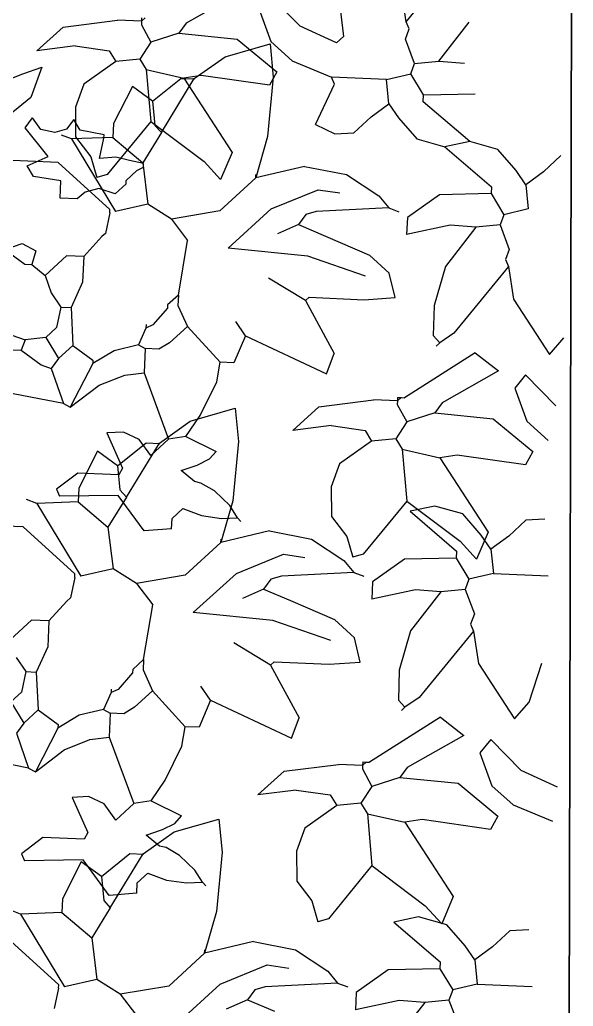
# Model space of a CAD drawing. Header units: inches. Extents: x 2013 to 15569, y -2551 to 2524.
# Drawn here: x 8209.1 to 8260.4, y -1821.5 to -1730 of the extents above; entities that cross this region are included whole.
import ezdxf

# ---------------------------------------------------------------- set-up
doc = ezdxf.new("R2010")
doc.units = ezdxf.units.IN
doc.header["$MEASUREMENT"] = 0
doc.layers.add('A-WALL-FULL', color=7, linetype='Continuous', lineweight=35)
doc.layers.add('VERDE_siepe', color=96, linetype='Continuous')

msp = doc.modelspace()

# ---------------------------------------------------------------- linework, layer by layer
at = {"layer": 'A-WALL-FULL'}
msp.add_line((8259.951, -1880.705), (8260.441, -1655.705), dxfattribs=at)
at = {"layer": 'VERDE_siepe'}
for p, q in [((8244.938, -1730.18), (8249.995, -1724.016)), ((8229.771, -1727.338), (8224.534, -1730.302)), ((8235.097, -1730.589), (8232.276, -1727.713)), ((8238.616, -1727.21), (8239.134, -1731.524)), ((8244.938, -1730.18), (8244.482, -1727.159)), ((8231.265, -1728.945), (8232.397, -1732.006)), ((8210.673, -1732.865), (8213.114, -1730.668)), ((8213.114, -1730.668), (8218.162, -1730.025)), ((8220.392, -1730.122), (8218.162, -1730.025)), ((8220.392, -1730.122), (8220.378, -1730.44)), ((8220.378, -1730.44), (8221.265, -1732.075)), ((8220.406, -1729.803), (8220.392, -1730.122)), ((8220.724, -1729.816), (8220.392, -1730.122)), ((8224.534, -1730.302), (8223.855, -1731.23)), ((8238.468, -1732.133), (8235.097, -1730.589)), ((8245.228, -1730.832), (8244.938, -1730.18)), ((8247.971, -1733.824), (8250.799, -1730.198)), ((8223.855, -1731.23), (8221.265, -1732.075)), ((8223.855, -1731.23), (8229.257, -1731.785)), ((8238.468, -1732.132), (8239.134, -1731.524)), ((8244.868, -1731.774), (8245.228, -1730.832)), ((8214.228, -1732.406), (8210.673, -1732.865)), ((8214.228, -1732.406), (8217.4, -1732.864)), ((8221.265, -1732.075), (8220.239, -1733.626)), ((8228.157, -1733.417), (8232.314, -1732.216)), ((8229.257, -1731.785), (8232.956, -1734.819)), ((8232.314, -1732.216), (8232.619, -1735.301)), ((8232.397, -1732.006), (8234.372, -1733.782)), ((8245.727, -1734.045), (8244.868, -1731.774)), ((8217.4, -1732.864), (8217.996, -1733.848)), ((8225.283, -1735.441), (8228.157, -1733.417)), ((8217.996, -1733.848), (8215.031, -1735.953)), ((8220.239, -1733.626), (8217.996, -1733.848)), ((8220.239, -1733.626), (8220.835, -1734.609)), ((8234.372, -1733.782), (8238.011, -1735.305)), ((8245.366, -1734.987), (8245.727, -1734.045)), ((8245.727, -1734.045), (8247.971, -1733.824)), ((8247.971, -1733.824), (8250.339, -1734.017)), ((8201.932, -1737.873), (8209.398, -1735.006)), ((8209.398, -1735.006), (8211.155, -1734.391)), ((8211.155, -1734.391), (8210.133, -1737.186)), ((8220.835, -1734.609), (8224.311, -1735.4)), ((8220.835, -1734.609), (8221.263, -1739.416)), ((8225.919, -1735.151), (8224.311, -1735.4)), ((8232.263, -1736.065), (8225.919, -1735.151)), ((8232.956, -1734.819), (8232.263, -1736.065)), ((8243.108, -1735.527), (8245.366, -1734.987)), ((8246.558, -1736.954), (8245.366, -1734.987)), ((8215.031, -1735.953), (8214.257, -1738.089)), ((8219.548, -1736.181), (8217.802, -1739.617)), ((8221.404, -1737.54), (8219.548, -1736.181)), ((8221.404, -1737.54), (8224.051, -1735.42)), ((8222.235, -1740.449), (8225.283, -1735.441)), ((8224.051, -1735.42), (8225.325, -1735.476)), ((8224.311, -1735.4), (8228.799, -1742.299)), ((8232.619, -1735.301), (8232.086, -1740.806)), ((8236.541, -1739.71), (8238.302, -1735.956)), ((8238.302, -1735.956), (8238.011, -1735.305)), ((8243.108, -1735.527), (8238.011, -1735.305)), ((8243.329, -1737.771), (8243.108, -1735.527)), ((8246.53, -1737.592), (8246.558, -1736.954)), ((8246.558, -1736.954), (8251.351, -1736.844)), ((8210.133, -1737.186), (8207.247, -1739.518)), ((8221.404, -1737.54), (8221.626, -1739.784)), ((8241.682, -1738.976), (8243.329, -1737.771)), ((8243.329, -1737.771), (8244.23, -1739.087)), ((8250.837, -1741.29), (8246.53, -1737.592)), ((8214.257, -1738.089), (8214.283, -1740.854)), ((8209.606, -1740.007), (8210.284, -1739.079)), ((8211.046, -1740.155), (8210.284, -1739.079)), ((8214.108, -1739.246), (8213.445, -1740.146)), ((8214.704, -1740.229), (8214.108, -1739.246)), ((8221.263, -1739.416), (8217.218, -1744.348)), ((8217.802, -1739.617), (8217.747, -1740.891)), ((8221.263, -1739.416), (8226.209, -1743.144)), ((8221.626, -1739.784), (8222.235, -1740.449)), ((8236.541, -1739.71), (8238.327, -1740.557)), ((8240.09, -1740.481), (8241.682, -1738.976)), ((8244.23, -1739.087), (8245.928, -1741.042)), ((8211.725, -1742.653), (8209.606, -1740.007)), ((8212.342, -1740.44), (8211.046, -1740.155)), ((8213.445, -1740.146), (8212.342, -1740.44)), ((8213.91, -1741.044), (8212.968, -1740.683)), ((8216.92, -1740.645), (8214.704, -1740.229)), ((8216.906, -1740.964), (8216.92, -1740.645)), ((8222.235, -1740.449), (8220.517, -1743.247)), ((8238.327, -1740.557), (8240.09, -1740.481)), ((8217.747, -1740.891), (8213.91, -1741.044)), ((8213.91, -1741.044), (8217.989, -1747.777)), ((8214.283, -1740.854), (8215.695, -1742.685)), ((8216.504, -1742.862), (8216.906, -1740.964)), ((8217.747, -1740.891), (8220.517, -1743.247)), ((8232.086, -1740.806), (8230.989, -1744.661)), ((8245.928, -1741.042), (8248.535, -1741.77)), ((8250.837, -1741.29), (8248.535, -1741.77)), ((8253.444, -1742.018), (8250.837, -1741.29)), ((8228.799, -1742.299), (8227.732, -1744.806)), ((8248.535, -1741.77), (8252.842, -1745.469)), ((8255.143, -1743.974), (8253.444, -1742.018)), ((8259.283, -1742.58), (8257.691, -1744.085)), ((8212.665, -1743.224), (8202.342, -1742.773)), ((8209.772, -1743.526), (8211.725, -1742.653)), ((8217.455, -1747.582), (8212.665, -1743.224)), ((8215.695, -1742.685), (8216.248, -1744.625)), ((8218.022, -1742.744), (8216.504, -1742.862)), ((8219.287, -1743.049), (8218.022, -1742.744)), ((8220.583, -1743.332), (8219.287, -1743.049)), ((8220.517, -1743.247), (8220.988, -1747.098)), ((8220.569, -1743.651), (8220.583, -1743.332)), ((8226.209, -1743.144), (8227.732, -1744.806)), ((8210.367, -1744.51), (8209.772, -1743.526)), ((8217.218, -1744.348), (8216.248, -1744.625)), ((8218.97, -1744.885), (8219.967, -1743.97)), ((8219.967, -1743.97), (8220.569, -1743.651)), ((8235.506, -1743.581), (8230.989, -1744.661)), ((8230.989, -1744.661), (8231.003, -1744.342)), ((8235.506, -1743.581), (8239.407, -1744.35)), ((8239.407, -1744.35), (8242.399, -1746.323)), ((8256.043, -1745.289), (8255.143, -1743.974)), ((8257.691, -1744.085), (8256.043, -1745.289)), ((8212.902, -1744.939), (8210.367, -1744.51)), ((8212.832, -1746.532), (8212.902, -1744.939)), ((8218.623, -1745.507), (8218.956, -1745.203)), ((8218.956, -1745.203), (8218.97, -1744.885)), ((8230.989, -1744.661), (8227.665, -1747.708)), ((8256.043, -1745.289), (8256.264, -1747.533)), ((8215.154, -1745.99), (8214.426, -1746.602)), ((8216.423, -1745.645), (8215.154, -1745.99)), ((8217.958, -1746.117), (8216.423, -1745.645)), ((8218.623, -1745.507), (8217.958, -1746.117)), ((8232.425, -1747.538), (8236.789, -1745.755)), ((8236.789, -1745.755), (8238.789, -1746.046)), ((8248.022, -1746.216), (8245.057, -1748.322)), ((8252.814, -1746.106), (8248.022, -1746.216)), ((8252.842, -1745.469), (8252.814, -1746.106)), ((8252.814, -1746.106), (8254.006, -1748.074)), ((8214.426, -1746.602), (8212.832, -1746.532)), ((8220.988, -1747.098), (8217.989, -1747.777)), ((8223.162, -1748.469), (8220.988, -1747.098)), ((8242.399, -1746.323), (8243.318, -1747.433)), ((8217.441, -1747.901), (8217.039, -1749.799)), ((8217.441, -1747.901), (8217.455, -1747.582)), ((8227.665, -1747.708), (8223.162, -1748.469)), ((8228.435, -1751.173), (8232.425, -1747.538)), ((8235.629, -1748.055), (8234.951, -1748.983)), ((8236.599, -1747.779), (8235.629, -1748.055)), ((8243.318, -1747.433), (8236.599, -1747.779)), ((8243.318, -1747.433), (8244.26, -1747.793)), ((8254.006, -1748.074), (8253.645, -1749.016)), ((8256.264, -1747.533), (8254.006, -1748.074)), ((8223.162, -1748.469), (8224.672, -1750.45)), ((8234.951, -1748.983), (8232.998, -1749.856)), ((8234.951, -1748.983), (8237.458, -1750.05)), ((8245.057, -1748.322), (8244.987, -1749.915)), ((8217.039, -1749.799), (8216.707, -1750.103)), ((8249.033, -1749.044), (8244.987, -1749.915)), ((8251.401, -1749.237), (8248.574, -1752.863)), ((8251.401, -1749.236), (8249.033, -1749.044)), ((8253.645, -1749.016), (8251.401, -1749.237)), ((8253.645, -1749.016), (8254.504, -1751.287)), ((8207.716, -1751.308), (8209.337, -1750.739)), ((8209.337, -1750.739), (8210.584, -1751.433)), ((8216.707, -1750.103), (8215.031, -1751.945)), ((8223.812, -1755.52), (8224.672, -1750.45)), ((8237.458, -1750.05), (8241.531, -1751.824)), ((8207.716, -1751.308), (8209.572, -1752.665)), ((8210.584, -1751.433), (8210.21, -1752.693)), ((8235.807, -1751.903), (8228.435, -1751.173)), ((8254.504, -1751.287), (8254.144, -1752.229)), ((8209.572, -1752.665), (8210.21, -1752.693)), ((8213.437, -1751.876), (8211.442, -1753.704)), ((8215.031, -1751.945), (8213.437, -1751.876)), ((8215.031, -1751.945), (8214.932, -1754.339)), ((8241.18, -1753.77), (8235.807, -1751.903)), ((8241.531, -1751.824), (8243.373, -1753.5)), ((8254.144, -1752.229), (8254.434, -1752.88)), ((8210.21, -1752.693), (8211.442, -1753.704)), ((8243.912, -1755.759), (8243.373, -1753.5)), ((8248.574, -1752.863), (8247.535, -1756.503)), ((8254.434, -1752.88), (8249.377, -1759.045)), ((8254.434, -1752.881), (8254.891, -1755.902)), ((8211.442, -1753.704), (8212.01, -1755.325)), ((8214.932, -1754.339), (8213.866, -1756.683)), ((8235.601, -1756.034), (8232.18, -1753.97)), ((8212.01, -1755.325), (8212.911, -1756.641)), ((8223.812, -1755.52), (8222.815, -1756.434)), ((8223.812, -1755.52), (8223.771, -1756.476)), ((8235.601, -1756.034), (8235.934, -1755.73)), ((8235.601, -1756.034), (8238.26, -1760.938)), ((8235.934, -1755.73), (8241.031, -1755.952)), ((8241.031, -1755.952), (8243.912, -1755.759)), ((8254.891, -1755.902), (8258.229, -1761.026)), ((8212.911, -1756.641), (8212.509, -1758.539)), ((8212.911, -1756.641), (8213.866, -1756.683)), ((8213.866, -1756.683), (8214.032, -1760.202)), ((8222.801, -1756.753), (8221.457, -1758.29)), ((8222.815, -1756.434), (8222.801, -1756.753)), ((8223.771, -1756.476), (8224.643, -1758.429)), ((8247.535, -1756.503), (8247.452, -1759.279)), ((8230.032, -1759.303), (8229.132, -1757.987)), ((8206.441, -1758.593), (8209.586, -1759.688)), ((8212.509, -1758.539), (8211.511, -1759.453)), ((8220.806, -1758.582), (8220.1, -1760.146)), ((8220.82, -1758.262), (8220.806, -1758.582)), ((8221.457, -1758.29), (8220.806, -1758.582)), ((8224.643, -1758.429), (8222.981, -1759.953)), ((8224.643, -1758.429), (8227.691, -1761.755)), ((8249.377, -1759.045), (8248.062, -1759.945)), ((8209.586, -1759.688), (8209.225, -1760.63)), ((8211.511, -1759.453), (8209.586, -1759.688)), ((8211.511, -1759.453), (8212.702, -1761.42)), ((8222.981, -1759.953), (8221.998, -1760.549)), ((8230.032, -1759.303), (8228.965, -1761.81)), ((8230.032, -1759.303), (8237.54, -1762.822)), ((8247.452, -1759.279), (8248.062, -1759.945)), ((8248.062, -1759.945), (8247.73, -1760.249)), ((8258.23, -1761.026), (8259.573, -1759.489)), ((8207.633, -1760.56), (8209.225, -1760.63)), ((8209.225, -1760.63), (8211.081, -1761.988)), ((8214.032, -1760.202), (8212.702, -1761.42)), ((8214.032, -1760.202), (8215.888, -1761.559)), ((8217.841, -1760.687), (8215.874, -1761.877)), ((8220.1, -1760.146), (8217.841, -1760.687)), ((8220.1, -1760.146), (8220.723, -1760.493)), ((8220.723, -1760.493), (8220.625, -1762.723)), ((8221.998, -1760.549), (8220.723, -1760.493)), ((8251.35, -1760.871), (8244.785, -1765.053)), ((8251.35, -1760.871), (8253.512, -1762.561)), ((8212.702, -1761.42), (8212.023, -1762.348)), ((8215.888, -1761.559), (8215.874, -1761.877)), ((8227.37, -1763.573), (8227.691, -1761.755)), ((8228.965, -1761.81), (8227.691, -1761.755)), ((8237.54, -1762.822), (8238.26, -1760.938)), ((8211.081, -1761.988), (8212.023, -1762.348)), ((8212.023, -1762.348), (8213.159, -1765.59)), ((8215.874, -1761.877), (8213.782, -1765.937)), ((8218.836, -1762.955), (8220.625, -1762.723)), ((8220.625, -1762.723), (8222.911, -1768.888)), ((8253.512, -1762.561), (8248.275, -1765.525)), ((8216.45, -1763.896), (8218.836, -1762.955)), ((8225.826, -1766.7), (8227.37, -1763.573)), ((8256.017, -1762.936), (8255.006, -1764.168)), ((8258.838, -1765.811), (8256.017, -1762.936)), ((8213.159, -1765.59), (8206.828, -1764.356)), ((8213.782, -1765.937), (8216.45, -1763.896)), ((8255.006, -1764.168), (8256.138, -1767.229)), ((8236.855, -1765.891), (8241.903, -1765.247)), ((8244.133, -1765.345), (8241.903, -1765.247)), ((8244.133, -1765.345), (8244.119, -1765.663)), ((8244.147, -1765.025), (8244.133, -1765.345)), ((8244.465, -1765.039), (8244.133, -1765.345)), ((8244.147, -1765.025), (8244.465, -1765.039)), ((8244.465, -1765.039), (8244.785, -1765.053)), ((8213.159, -1765.59), (8213.782, -1765.937)), ((8224.92, -1767.23), (8229.077, -1766.029)), ((8229.077, -1766.029), (8229.382, -1769.113)), ((8234.414, -1768.088), (8236.855, -1765.891)), ((8244.119, -1765.663), (8245.006, -1767.298)), ((8248.275, -1765.525), (8247.596, -1766.453)), ((8222.047, -1769.254), (8224.92, -1767.23)), ((8224.518, -1768.639), (8225.826, -1766.7)), ((8245.006, -1767.298), (8243.98, -1768.849)), ((8247.596, -1766.453), (8245.006, -1767.298)), ((8247.596, -1766.453), (8252.998, -1767.008)), ((8252.998, -1767.008), (8256.696, -1770.042)), ((8256.138, -1767.229), (8258.113, -1769.005)), ((8237.969, -1767.629), (8234.414, -1768.088)), ((8237.969, -1767.629), (8241.141, -1768.087)), ((8241.141, -1768.087), (8241.736, -1769.071)), ((8218.723, -1768.233), (8217.19, -1768.319)), ((8217.19, -1768.319), (8218.644, -1771.575)), ((8220.16, -1768.91), (8218.723, -1768.233)), ((8221.248, -1770.412), (8220.16, -1768.91)), ((8222.911, -1768.888), (8221.248, -1770.412)), ((8224.518, -1768.639), (8222.911, -1768.888)), ((8224.518, -1768.639), (8227.33, -1770.038)), ((8229.382, -1769.113), (8228.849, -1774.618)), ((8241.736, -1769.071), (8238.772, -1771.176)), ((8243.98, -1768.849), (8241.736, -1769.071)), ((8243.98, -1768.849), (8244.576, -1769.832)), ((8216.311, -1769.994), (8214.565, -1773.43)), ((8218.168, -1771.353), (8216.311, -1769.994)), ((8218.168, -1771.353), (8220.814, -1769.233)), ((8218.998, -1774.262), (8222.047, -1769.254)), ((8220.814, -1769.233), (8222.088, -1769.288)), ((8226.706, -1770.731), (8227.33, -1770.038)), ((8244.576, -1769.832), (8248.052, -1770.623)), ((8244.576, -1769.832), (8245.004, -1774.639)), ((8256.696, -1770.042), (8256.004, -1771.288)), ((8225.567, -1771.296), (8226.706, -1770.731)), ((8249.66, -1770.374), (8248.052, -1770.623)), ((8248.052, -1770.623), (8252.54, -1777.522)), ((8256.004, -1771.288), (8249.66, -1770.374)), ((8218.168, -1771.353), (8218.389, -1773.596)), ((8218.644, -1771.575), (8218.297, -1772.198)), ((8224.06, -1771.811), (8225.567, -1771.296)), ((8225.293, -1772.822), (8224.06, -1771.811)), ((8238.772, -1771.176), (8237.998, -1773.312)), ((8214.474, -1772.031), (8212.493, -1773.541)), ((8218.297, -1772.198), (8214.474, -1772.031)), ((8212.493, -1773.541), (8212.784, -1774.192)), ((8214.565, -1773.43), (8214.51, -1774.704)), ((8218.389, -1773.596), (8218.998, -1774.262)), ((8225.905, -1772.969), (8225.293, -1772.822)), ((8227.163, -1773.699), (8225.905, -1772.969)), ((8228.57, -1775.051), (8227.163, -1773.699)), ((8237.998, -1773.312), (8238.024, -1776.077)), ((8210.673, -1774.856), (8209.731, -1774.496)), ((8218.214, -1774.11), (8212.784, -1774.192)), ((8218.998, -1774.262), (8217.28, -1777.06)), ((8220.624, -1777.407), (8218.214, -1774.11)), ((8228.849, -1774.618), (8227.752, -1778.474)), ((8214.51, -1774.704), (8210.673, -1774.856)), ((8210.673, -1774.856), (8214.752, -1781.59)), ((8214.51, -1774.704), (8217.28, -1777.06)), ((8223.229, -1776.244), (8224.226, -1775.33)), ((8224.226, -1775.33), (8225.949, -1775.981)), ((8229.296, -1776.189), (8228.57, -1775.051)), ((8245.004, -1774.639), (8240.959, -1779.571)), ((8245.004, -1774.639), (8249.95, -1778.366)), ((8247.6, -1775.103), (8245.298, -1775.583)), ((8250.207, -1775.831), (8247.6, -1775.103)), ((8223.187, -1777.2), (8223.229, -1776.244)), ((8225.949, -1775.981), (8227.814, -1776.246)), ((8227.814, -1776.246), (8229.296, -1776.189)), ((8229.296, -1776.189), (8229.6, -1776.521)), ((8238.024, -1776.077), (8239.436, -1777.908)), ((8245.298, -1775.583), (8249.605, -1779.282)), ((8251.906, -1777.787), (8250.207, -1775.831)), ((8256.046, -1776.393), (8254.454, -1777.898)), ((8257.808, -1776.316), (8256.046, -1776.393)), ((8209.428, -1777.036), (8199.106, -1776.586)), ((8214.218, -1781.395), (8209.428, -1777.036)), ((8217.28, -1777.06), (8217.751, -1780.911)), ((8223.187, -1777.2), (8220.624, -1777.407)), ((8232.269, -1777.393), (8227.752, -1778.474)), ((8227.752, -1778.474), (8227.766, -1778.155)), ((8232.269, -1777.393), (8236.17, -1778.163)), ((8236.17, -1778.163), (8239.162, -1780.136)), ((8239.436, -1777.908), (8239.989, -1779.847)), ((8252.54, -1777.522), (8251.473, -1780.029)), ((8252.806, -1779.102), (8251.906, -1777.787)), ((8254.454, -1777.898), (8252.806, -1779.102)), ((8227.752, -1778.474), (8224.428, -1781.521)), ((8249.95, -1778.366), (8251.473, -1780.029)), ((8252.806, -1779.102), (8253.027, -1781.346)), ((8229.188, -1781.351), (8233.552, -1779.568)), ((8233.552, -1779.568), (8235.552, -1779.859)), ((8240.959, -1779.571), (8239.989, -1779.847)), ((8244.785, -1780.029), (8241.82, -1782.135)), ((8249.578, -1779.919), (8244.785, -1780.029)), ((8249.605, -1779.282), (8249.578, -1779.919)), ((8249.578, -1779.919), (8250.769, -1781.886)), ((8217.751, -1780.911), (8214.752, -1781.59)), ((8219.925, -1782.282), (8217.751, -1780.911)), ((8239.162, -1780.136), (8240.081, -1781.246)), ((8214.204, -1781.714), (8213.802, -1783.612)), ((8214.204, -1781.714), (8214.218, -1781.395)), ((8224.428, -1781.521), (8219.925, -1782.282)), ((8225.198, -1784.986), (8229.188, -1781.351)), ((8232.392, -1781.868), (8231.714, -1782.796)), ((8233.362, -1781.591), (8232.392, -1781.868)), ((8240.081, -1781.246), (8233.362, -1781.591)), ((8240.081, -1781.246), (8241.023, -1781.606)), ((8250.769, -1781.886), (8250.408, -1782.828)), ((8253.027, -1781.346), (8250.769, -1781.886)), ((8253.027, -1781.346), (8258.124, -1781.568)), ((8219.925, -1782.282), (8221.435, -1784.263)), ((8231.714, -1782.796), (8229.761, -1783.669)), ((8231.714, -1782.796), (8234.221, -1783.863)), ((8241.82, -1782.135), (8241.75, -1783.727)), ((8245.796, -1782.856), (8241.75, -1783.727)), ((8248.164, -1783.049), (8245.796, -1782.856)), ((8250.408, -1782.828), (8248.164, -1783.049)), ((8250.408, -1782.828), (8251.267, -1785.1)), ((8213.802, -1783.612), (8213.47, -1783.916)), ((8248.164, -1783.05), (8245.337, -1786.675)), ((8213.47, -1783.916), (8211.794, -1785.758)), ((8220.575, -1789.333), (8221.435, -1784.263)), ((8234.221, -1783.863), (8238.294, -1785.637)), ((8232.57, -1785.716), (8225.198, -1784.986)), ((8251.267, -1785.1), (8250.907, -1786.042)), ((8210.2, -1785.689), (8208.205, -1787.517)), ((8211.794, -1785.758), (8210.2, -1785.689)), ((8211.794, -1785.758), (8211.695, -1788.152)), ((8237.943, -1787.583), (8232.57, -1785.716)), ((8238.294, -1785.637), (8240.136, -1787.313)), ((8250.907, -1786.042), (8251.197, -1786.693)), ((8240.675, -1789.571), (8240.136, -1787.313)), ((8245.337, -1786.675), (8244.298, -1790.316)), ((8251.197, -1786.693), (8246.141, -1792.857)), ((8251.198, -1786.694), (8251.654, -1789.715)), ((8211.695, -1788.152), (8210.629, -1790.496)), ((8232.364, -1789.847), (8228.943, -1787.782)), ((8208.773, -1789.138), (8209.674, -1790.454)), ((8220.575, -1789.333), (8219.578, -1790.247)), ((8220.575, -1789.333), (8220.534, -1790.289)), ((8232.364, -1789.847), (8232.697, -1789.542)), ((8232.364, -1789.847), (8235.024, -1794.751)), ((8232.697, -1789.542), (8237.794, -1789.765)), ((8237.794, -1789.765), (8240.675, -1789.571)), ((8251.654, -1789.715), (8254.992, -1794.839)), ((8256.336, -1793.302), (8257.519, -1789.664)), ((8209.674, -1790.454), (8209.272, -1792.352)), ((8209.674, -1790.454), (8210.629, -1790.496)), ((8210.629, -1790.496), (8210.795, -1794.014)), ((8219.564, -1790.566), (8218.22, -1792.103)), ((8219.578, -1790.247), (8219.564, -1790.566)), ((8220.534, -1790.289), (8221.406, -1792.242)), ((8244.298, -1790.316), (8244.215, -1793.092)), ((8226.795, -1793.116), (8225.895, -1791.8)), ((8209.272, -1792.352), (8208.274, -1793.266)), ((8217.569, -1792.395), (8216.863, -1793.959)), ((8217.583, -1792.075), (8217.569, -1792.395)), ((8218.22, -1792.103), (8217.569, -1792.395)), ((8221.406, -1792.242), (8219.744, -1793.766)), ((8221.406, -1792.242), (8224.454, -1795.568)), ((8246.141, -1792.857), (8244.825, -1793.758)), ((8208.274, -1793.266), (8209.465, -1795.233)), ((8219.744, -1793.766), (8218.761, -1794.362)), ((8226.795, -1793.116), (8225.728, -1795.623)), ((8226.795, -1793.116), (8234.303, -1796.635)), ((8244.215, -1793.092), (8244.825, -1793.758)), ((8244.825, -1793.758), (8244.493, -1794.062)), ((8254.993, -1794.839), (8256.336, -1793.302)), ((8210.795, -1794.014), (8209.465, -1795.233)), ((8210.795, -1794.014), (8212.651, -1795.372)), ((8214.604, -1794.499), (8212.637, -1795.69)), ((8216.863, -1793.959), (8214.604, -1794.499)), ((8216.863, -1793.959), (8217.486, -1794.306)), ((8217.486, -1794.306), (8217.388, -1796.536)), ((8218.761, -1794.362), (8217.486, -1794.306)), ((8234.303, -1796.635), (8235.024, -1794.751)), ((8248.114, -1794.684), (8241.548, -1798.866)), ((8248.114, -1794.684), (8250.275, -1796.374)), ((8209.465, -1795.233), (8208.786, -1796.161)), ((8212.651, -1795.372), (8212.637, -1795.69)), ((8224.133, -1797.386), (8224.454, -1795.568)), ((8225.728, -1795.623), (8224.454, -1795.568)), ((8208.786, -1796.161), (8209.922, -1799.402)), ((8212.637, -1795.69), (8210.545, -1799.749)), ((8215.599, -1796.768), (8217.388, -1796.536)), ((8217.388, -1796.536), (8219.674, -1802.7)), ((8250.275, -1796.374), (8245.038, -1799.338)), ((8213.213, -1797.708), (8215.599, -1796.768)), ((8222.589, -1800.513), (8224.133, -1797.386)), ((8252.78, -1796.749), (8251.769, -1797.981)), ((8255.601, -1799.624), (8252.78, -1796.749)), ((8209.922, -1799.402), (8203.591, -1798.169)), ((8210.545, -1799.749), (8213.213, -1797.708)), ((8251.769, -1797.981), (8252.901, -1801.042)), ((8233.618, -1799.704), (8238.666, -1799.06)), ((8240.896, -1799.157), (8238.666, -1799.06)), ((8240.896, -1799.157), (8240.882, -1799.476)), ((8240.91, -1798.838), (8240.896, -1799.157)), ((8241.228, -1798.852), (8240.896, -1799.157)), ((8240.91, -1798.838), (8241.228, -1798.852)), ((8241.228, -1798.852), (8241.548, -1798.866)), ((8245.038, -1799.338), (8244.359, -1800.266)), ((8209.922, -1799.402), (8210.545, -1799.749)), ((8231.177, -1801.901), (8233.618, -1799.704)), ((8240.882, -1799.476), (8241.769, -1801.111)), ((8258.972, -1801.168), (8255.601, -1799.624)), ((8221.281, -1802.452), (8222.589, -1800.513)), ((8241.769, -1801.111), (8240.743, -1802.661)), ((8244.359, -1800.266), (8241.769, -1801.111)), ((8244.359, -1800.266), (8249.761, -1800.82)), ((8249.761, -1800.82), (8253.459, -1803.855)), ((8252.901, -1801.042), (8254.876, -1802.817)), ((8215.486, -1802.046), (8213.953, -1802.132)), ((8216.923, -1802.723), (8215.486, -1802.046)), ((8234.732, -1801.442), (8231.177, -1801.901)), ((8234.732, -1801.442), (8237.904, -1801.9)), ((8237.904, -1801.9), (8238.5, -1802.883)), ((8213.953, -1802.132), (8215.407, -1805.387)), ((8218.011, -1804.224), (8216.923, -1802.723)), ((8219.674, -1802.7), (8218.011, -1804.224)), ((8221.281, -1802.452), (8219.674, -1802.7)), ((8221.281, -1802.452), (8224.093, -1803.851)), ((8238.5, -1802.883), (8235.535, -1804.988)), ((8240.743, -1802.661), (8238.5, -1802.883)), ((8240.743, -1802.661), (8241.339, -1803.645)), ((8254.876, -1802.817), (8258.515, -1804.341)), ((8223.469, -1804.544), (8224.093, -1803.851)), ((8241.339, -1803.645), (8244.815, -1804.435)), ((8241.339, -1803.645), (8241.767, -1808.452)), ((8253.459, -1803.855), (8252.767, -1805.101)), ((8222.33, -1805.109), (8223.469, -1804.544)), ((8223.418, -1805.335), (8227.575, -1804.134)), ((8227.575, -1804.134), (8227.88, -1807.218)), ((8246.423, -1804.187), (8244.815, -1804.435)), ((8244.815, -1804.435), (8249.303, -1811.334)), ((8252.767, -1805.101), (8246.423, -1804.187)), ((8215.407, -1805.387), (8215.06, -1806.011)), ((8220.545, -1807.359), (8223.418, -1805.335)), ((8220.823, -1805.623), (8222.33, -1805.109)), ((8222.056, -1806.635), (8220.823, -1805.623)), ((8235.535, -1804.988), (8234.761, -1807.125)), ((8211.237, -1805.844), (8209.256, -1807.354)), ((8215.06, -1806.011), (8211.237, -1805.844)), ((8222.668, -1806.782), (8222.056, -1806.635)), ((8209.256, -1807.354), (8209.547, -1808.005)), ((8216.666, -1809.458), (8219.312, -1807.338)), ((8217.496, -1812.367), (8220.545, -1807.359)), ((8219.312, -1807.338), (8220.586, -1807.394)), ((8223.926, -1807.512), (8222.668, -1806.782)), ((8225.333, -1808.864), (8223.926, -1807.512)), ((8227.88, -1807.218), (8227.347, -1812.724)), ((8234.761, -1807.125), (8234.787, -1809.89)), ((8214.977, -1807.923), (8209.547, -1808.005)), ((8214.81, -1808.099), (8213.063, -1811.535)), ((8216.666, -1809.458), (8214.81, -1808.099)), ((8217.387, -1811.219), (8214.977, -1807.923)), ((8241.767, -1808.452), (8237.722, -1813.384)), ((8241.767, -1808.452), (8246.713, -1812.179)), ((8219.992, -1810.057), (8220.989, -1809.142)), ((8220.989, -1809.142), (8222.712, -1809.794)), ((8226.059, -1810.002), (8225.333, -1808.864)), ((8216.666, -1809.458), (8216.887, -1811.702)), ((8219.95, -1811.012), (8219.992, -1810.057)), ((8222.712, -1809.794), (8224.577, -1810.059)), ((8224.577, -1810.059), (8226.059, -1810.002)), ((8226.059, -1810.002), (8226.363, -1810.334)), ((8234.787, -1809.89), (8236.199, -1811.721)), ((8219.95, -1811.012), (8217.387, -1811.219)), ((8213.063, -1811.535), (8213.008, -1812.809)), ((8216.887, -1811.702), (8217.496, -1812.367)), ((8236.199, -1811.721), (8236.752, -1813.66)), ((8249.303, -1811.334), (8248.236, -1813.842)), ((8209.171, -1812.961), (8208.229, -1812.601)), ((8213.008, -1812.809), (8209.171, -1812.961)), ((8209.171, -1812.961), (8213.25, -1819.695)), ((8213.008, -1812.809), (8215.778, -1815.165)), ((8217.496, -1812.367), (8215.778, -1815.165)), ((8227.347, -1812.724), (8226.25, -1816.579)), ((8246.713, -1812.179), (8248.236, -1813.842)), ((8237.722, -1813.384), (8236.752, -1813.66)), ((8246.098, -1813.208), (8243.796, -1813.688)), ((8243.796, -1813.688), (8248.103, -1817.387)), ((8248.705, -1813.936), (8246.098, -1813.208)), ((8250.404, -1815.892), (8248.705, -1813.936)), ((8254.544, -1814.498), (8252.952, -1816.003)), ((8256.306, -1814.421), (8254.544, -1814.498)), ((8212.716, -1819.5), (8207.926, -1815.141)), ((8215.778, -1815.165), (8216.249, -1819.016)), ((8230.767, -1815.498), (8226.25, -1816.579)), ((8230.767, -1815.498), (8234.668, -1816.268)), ((8226.25, -1816.579), (8222.926, -1819.626)), ((8226.25, -1816.579), (8226.264, -1816.26)), ((8234.668, -1816.268), (8237.66, -1818.241)), ((8251.304, -1817.207), (8250.404, -1815.892)), ((8252.952, -1816.003), (8251.304, -1817.207)), ((8248.103, -1817.387), (8248.076, -1818.024)), ((8251.304, -1817.207), (8251.525, -1819.451)), ((8227.686, -1819.456), (8232.05, -1817.673)), ((8232.05, -1817.673), (8234.05, -1817.964)), ((8237.66, -1818.241), (8238.579, -1819.351)), ((8243.283, -1818.134), (8240.318, -1820.24)), ((8248.076, -1818.024), (8243.283, -1818.134)), ((8248.076, -1818.024), (8249.267, -1819.992)), ((8216.249, -1819.016), (8213.25, -1819.695)), ((8218.423, -1820.387), (8216.249, -1819.016)), ((8223.697, -1823.091), (8227.686, -1819.456)), ((8238.579, -1819.351), (8231.86, -1819.697)), ((8238.579, -1819.351), (8239.521, -1819.711)), ((8251.525, -1819.451), (8249.267, -1819.992)), ((8251.525, -1819.451), (8256.622, -1819.673)), ((8212.702, -1819.819), (8212.301, -1821.717)), ((8212.702, -1819.819), (8212.716, -1819.5)), ((8222.926, -1819.626), (8218.423, -1820.387)), ((8218.423, -1820.387), (8219.933, -1822.368)), ((8230.891, -1819.973), (8230.212, -1820.901)), ((8231.86, -1819.697), (8230.891, -1819.973)), ((8240.318, -1820.24), (8240.248, -1821.832)), ((8249.267, -1819.992), (8248.906, -1820.933)), ((8230.212, -1820.901), (8228.259, -1821.774)), ((8230.212, -1820.901), (8232.719, -1821.968)), ((8244.294, -1820.961), (8240.248, -1821.832)), ((8246.662, -1821.155), (8243.835, -1824.78)), ((8246.662, -1821.154), (8244.294, -1820.961)), ((8248.906, -1820.933), (8246.663, -1821.154)), ((8248.906, -1820.933), (8249.765, -1823.205))]:
    msp.add_line(p, q, dxfattribs=at)
for centre in [(8212.665, -1743.224), (8209.428, -1777.036)]:
    msp.add_arc(centre, 0.0000399, 47.3475, 87.15048, dxfattribs=at)

doc.saveas('drawing.dxf')
